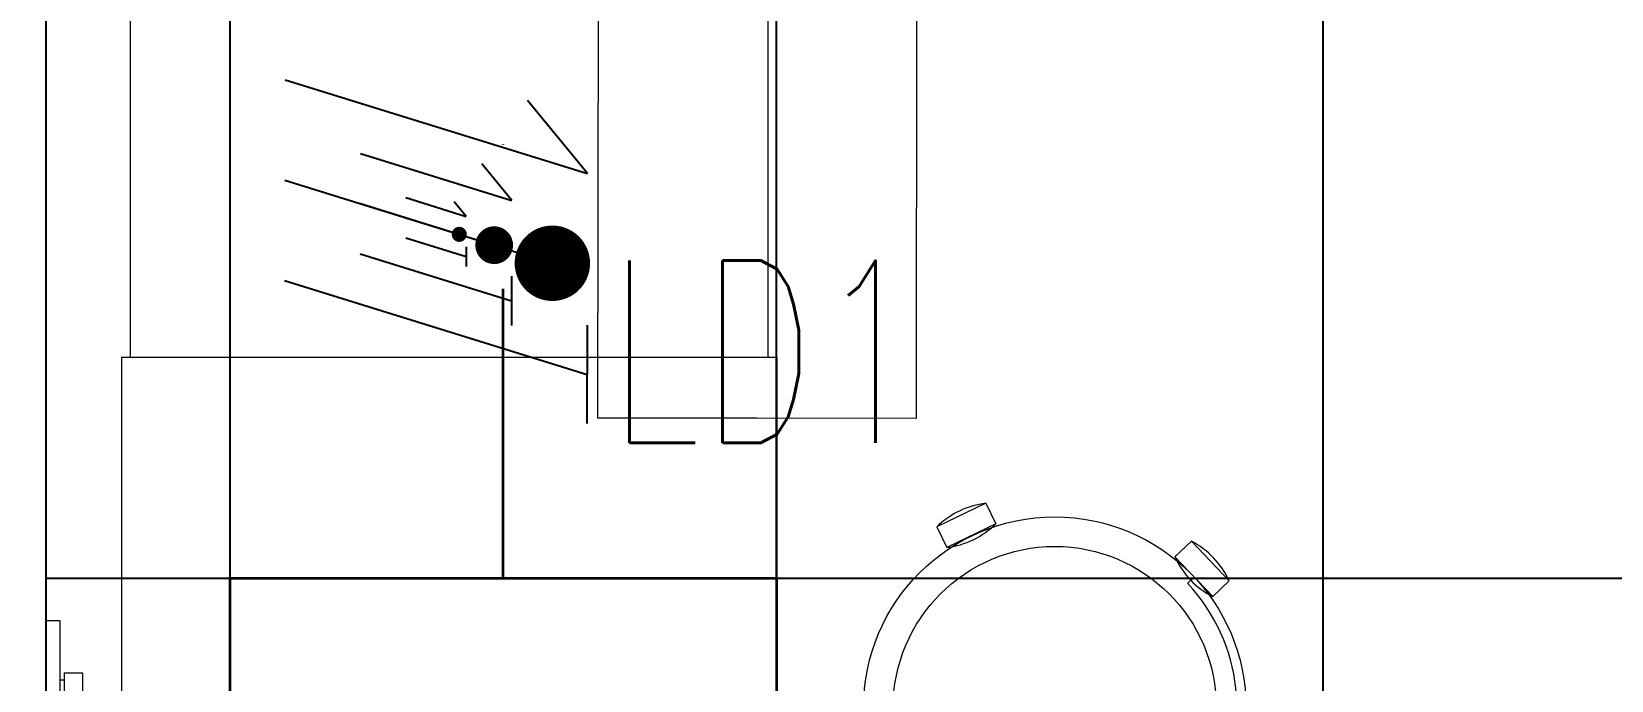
# Model space of a CAD drawing. Header units: inches. Extents: x -12418 to 183584, y -29325 to 19878.
# Drawn here: x 14182 to 15917, y -6012 to -5300 of the extents above; entities that cross this region are included whole.
import ezdxf
from ezdxf.enums import TextEntityAlignment as Align

# ---------------------------------------------------------------- set-up
doc = ezdxf.new("R2010")
doc.units = ezdxf.units.IN
doc.header["$LTSCALE"] = 25
doc.header["$MEASUREMENT"] = 0
doc.linetypes.add('00-Ground Floor$0$HIDDEN', pattern=[9.525, 6.35, -3.175])
doc.linetypes.add('DASHDOT', pattern=[25.4, 12.7, -6.35, 0, -6.35])
doc.layers.get('0').update_dxf_attribs({"color": 8})
doc.layers.add('00-Ground Floor$0$False Ceiling', color=251, linetype='Continuous')
for name, color, linetype, lineweight in [('00-Ground Floor$0$LOADING', 253, 'Continuous', 5), ('00-Ground Floor$0$Walls', 251, 'Continuous', 5), ('E-LITE-CIRC-NUMB', 6, 'Continuous', 25), ('E-LITE-CLNG', 150, 'Continuous', 35), ('E-LITE-CLNG-CNDT', 6, 'DASHDOT', 35), ('E-LITE-CTRL', 6, 'Continuous', 25), ('E-LITE-IDEN', 6, 'Continuous', 25), ('E-POWR-WIRE', 6, 'Continuous', 25), ('E-POWR-WIRE @ 100', 6, 'Continuous', 25), ('E-POWR-WIRE @ 20', 6, 'Continuous', 25), ('E-POWR-WIRE @ 50', 6, 'Continuous', 25)]:
    doc.layers.add(name, color=color, linetype=linetype, lineweight=lineweight)
doc.styles.add('DC_Simplex', font='SIMPLEX.shx', dxfattribs={"width": 0.7})

# ---------------------------------------------------------------- blocks, each defined once
blk = doc.blocks.new('00-Ground Floor$0$HF10037B-P')
at = {"layer": '00-Ground Floor$0$LOADING'}
for p, q in [((0.2459, 0.134), (0.1859, 0.134)), ((0.1859, 0.134), (0.1859, 0.109)), ((0.2459, 0.134), (0.2459, 0.109)), ((0.2459, 0.109), (0.1859, 0.109)), ((0, 0), (-0.0142, -0.0583)), ((0, 0), (0.0243, -0.0059)), ((0.0243, -0.0059), (0.01, -0.0642)), ((0.4071, -0.0094), (0.431, -0.0018)), ((0.4071, -0.0094), (0.4255, -0.0665)), ((0.431, -0.0018), (0.4493, -0.0589)), ((0.4069, -0.0417), (0.4165, -0.0387)), ((-0.0142, -0.0583), (0.01, -0.0642)), ((0.4255, -0.0665), (0.4493, -0.0589)), ((0.0524, -0.2725), (0.0674, -0.2525)), ((0.0674, -0.2525), (0.1154, -0.2885)), ((0.3125, -0.2897), (0.362, -0.2558)), ((0.3761, -0.2764), (0.362, -0.2558)), ((0.0524, -0.2725), (0.1004, -0.3085)), ((0.3266, -0.3103), (0.3761, -0.2764)), ((0.3267, -0.268), (0.3323, -0.2763)), ((0.1004, -0.3085), (0.1154, -0.2885)), ((0.3266, -0.3103), (0.3125, -0.2897))]:
    blk.add_line(p, q, dxfattribs=at)
for radius in [0.21, 0.1775]:
    blk.add_circle((0.2161, -0.1014), radius, dxfattribs=at)
for centre, radius, start, end in [((0.2159, 0.0465), 0.0925, 71.0754, 108.9246), ((0.2159, 0.1965), 0.0925, 251.0754, 288.9246), ((0.0779, -0.0499), 0.0925, 147.3419, 185.1912), ((-0.0678, -0.0143), 0.0925, 327.3419, 5.1912), ((0.4996, -0.0113), 0.0925, 178.8412, 216.6904), ((0.3568, -0.057), 0.0925, 358.8412, 36.6904), ((0.2161, -0.1014), 0.2, 303.6037, 17.3657), ((0.0389, -0.3404), 0.0925, 34.1875, 72.0368), ((0.3867, -0.3449), 0.0925, 105.5121, 143.3614), ((0.1289, -0.2205), 0.0925, 214.1875, 252.0368), ((0.3019, -0.2212), 0.0925, 285.5121, 323.3614)]:
    blk.add_arc(centre, radius, start, end, dxfattribs=at)
blk = doc.blocks.new('00-Ground Floor$0$HF13902-P')
at = {"color": 8, "linetype": '00-Ground Floor$0$HIDDEN'}
for p, q in [((-0.35, -0.6824), (-0.35, -1.1124)), ((0.35, -0.6824), (0.35, -1.1124))]:
    blk.add_line(p, q, dxfattribs=at)
at = {"linetype": 'Continuous'}
for points in [[(0.36, -0.5224), (0.36, -0.5224), (0.36, -0.5224), (0.36, -0.5224), (0.36, -0.5224), (0.36, -0.5224), (0.36, -0.5224), (0.36, -0.5224), (0.36, -0.5224), (0.36, -0.5224), (0.36, -0.5224), (0.36, -0.5224), (0.36, -0.5224), (0.36, -0.5224), (0.36, -0.5224), (0.36, -0.5224), (0.36, -0.5224), (0.36, -0.5224), (0.36, -0.5224), (0.36, -0.5224), (0.36, -0.5224), (0.36, -0.5224), (0.36, -0.5224), (0.36, -0.5224), (0.36, -0.5224), (0.36, -0.5224), (0.36, -0.5224), (0.36, -0.5224), (0.36, -0.5224), (0.36, -0.5224), (0.36, -0.5224), (0.36, -0.5224), (0.36, -0.5224), (0.36, -0.5224), (0.36, -0.5224), (0.36, -0.5224), (0.36, -0.5224), (0.36, -0.5224), (0.36, -0.5224), (0.36, -0.5224), (0.36, -0.5224), (0.36, -0.5224), (0.36, -0.5224), (0.36, -0.5224), (0.36, -0.5224), (0.36, -0.5224), (0.36, -0.5224), (0.36, -0.5224), (0.36, -0.5224), (0.36, -0.5224), (0.36, -0.5224), (0.36, -0.5224), (0.36, -0.5224), (0.36, -0.5224), (0.36, -0.5224), (0.36, -0.5224), (0.36, -0.5224), (0.36, -0.5224), (0.36, -0.5224), (0.36, -0.5224), (0.36, -0.5224), (0.36, -0.5224), (0.36, -0.5224), (0.36, -0.5224), (0.36, -0.5224), (0.36, -0.5224), (0.36, -0.5224), (0.36, -0.5224), (0.36, -0.5224), (0.36, -0.5224), (0.36, -0.5224), (0.36, -0.5224), (0.36, -0.5224), (0.36, -0.5224), (0.36, -0.5224), (0.36, -0.5224), (0.36, -0.5224), (0.36, -0.5224), (0.36, -0.5224), (0.36, -0.5224), (0.36, -0.5224), (0.36, -0.5224), (0.36, -0.5224), (0.36, -0.5224), (0.36, -0.5224), (0.36, -0.5224), (0.36, -0.5224), (0.36, -0.5224), (0.36, -0.5224), (0.36, -0.5224), (0.36, -0.5224), (0.36, -0.5224), (0.36, -0.5224), (0.36, -0.5224), (0.36, -0.5224), (0.36, -0.5224), (0.36, -0.5224), (0.36, -0.5224), (0.36, -0.5224), (0.36, -0.5224), (0.36, -0.5224), (0.36, -0.5224), (0.36, -0.5224), (0.36, -0.5224), (0.36, -0.5224), (0.36, -0.5224), (0.36, -0.5224), (0.36, -0.5224), (0.36, -0.5224), (0.36, -0.5224), (0.36, -0.5224), (0.36, -0.5224), (0.36, -0.5224), (0.36, -0.5224), (0.36, -0.5224), (0.36, -0.5224), (0.36, -0.5224), (0.36, -0.5224), (0.36, -0.5224), (0.36, -0.5224), (0.36, -0.5224), (0.36, -0.5224), (0.36, -0.5224), (0.36, -0.5224), (0.36, -0.5224), (0.36, -0.5224), (0.36, -0.5224), (0.36, -0.5224), (0.36, -0.5224), (0.36, -0.5224), (0.36, -0.5224), (0.36, -0.5224), (0.36, -0.5224), (0.36, -0.5224), (0.36, -0.5224), (0.36, -0.5224), (0.36, -0.5224), (0.36, -0.5224), (0.36, -0.5224), (0.36, -0.5224), (0.36, -0.5224), (0.36, -0.5224), (0.36, -0.5224), (0.36, -0.5224), (0.36, -0.5224), (0.36, -0.5224), (0.36, -0.5224), (0.36, -0.5224), (0.36, -0.5224), (0.36, -0.5224), (0.36, -0.5224), (0.36, -0.5224), (0.36, -0.5224), (0.36, -0.5224), (0.36, -0.5224), (0.36, -0.5224), (0.36, -0.5224), (0.36, -0.5224), (0.36, -0.5224), (0.36, -0.5224), (0.36, -0.5224), (0.36, -0.5224), (0.36, -0.5224), (0.36, -0.5224), (0.36, -0.5224), (0.36, -0.5224), (0.36, -0.5224), (0.36, -0.5224), (0.36, -0.5224), (0.36, -0.5224), (0.36, -0.5224), (0.36, -0.5224), (0.36, -0.5224), (0.36, -0.5224), (0.36, -0.5224), (0.36, -0.5224), (0.36, -0.5224), (0.36, -0.5224), (0.36, -0.5224), (0.36, -0.5224), (0.36, -0.5224), (0.36, -0.5224), (0.36, -0.5224), (0.36, -0.5224), (0.36, -0.5224), (0.36, -0.5224), (0.36, -0.5224), (0.36, -0.5224), (0.36, -0.5224), (0.36, -0.5224), (0.36, -0.5224), (0.36, -0.5224), (0.36, -0.5224), (0.36, -0.5224), (0.36, -0.5224), (0.36, -0.5224), (0.36, -0.5224), (0.36, -0.5224), (0.36, -0.5224), (0.36, -0.5224), (0.36, -0.5224), (0.36, -0.5224), (0.36, -0.5224), (0.36, -0.5224), (0.36, -0.5224), (0.36, -0.5224), (0.36, -0.5224), (0.36, -0.5224), (0.36, -0.5224), (0.36, -0.5224), (0.36, -0.5224), (0.36, -0.5224), (0.36, -0.5224), (0.36, -0.5224), (0.36, -0.5224), (0.36, -0.5224), (0.36, -0.5224), (0.36, -0.5224), (0.36, -0.5224)], [(0.36, -0.5224), (0.36, -0.5224), (0.36, -0.5224), (0.36, -0.5224), (0.36, -0.5224), (0.36, -0.5224), (0.36, -0.5224), (0.36, -0.5224), (0.36, -0.5224), (0.36, -0.5224), (0.36, -0.5224), (0.36, -0.5224), (0.36, -0.5224), (0.36, -0.5224), (0.36, -0.5224), (0.36, -0.5224), (0.36, -0.5224), (0.36, -0.5224), (0.36, -0.5224), (0.36, -0.5224), (0.36, -0.5224), (0.36, -0.5224), (0.36, -0.5224), (0.36, -0.5224), (0.36, -0.5224), (0.36, -0.5224), (0.36, -0.5224), (0.36, -0.5224), (0.36, -0.5224), (0.36, -0.5224), (0.36, -0.5224), (0.36, -0.5224), (0.36, -0.5224), (0.36, -0.5224), (0.36, -0.5224), (0.36, -0.5224), (0.36, -0.5224), (0.36, -0.5224), (0.36, -0.5224), (0.36, -0.5224), (0.36, -0.5224), (0.36, -0.5224), (0.36, -0.5224), (0.36, -0.5224), (0.36, -0.5224), (0.36, -0.5224), (0.36, -0.5224), (0.36, -0.5224), (0.36, -0.5224), (0.36, -0.5224), (0.36, -0.5224), (0.36, -0.5224), (0.36, -0.5224), (0.36, -0.5224), (0.36, -0.5224), (0.36, -0.5224), (0.36, -0.5224), (0.36, -0.5224), (0.36, -0.5224), (0.36, -0.5224), (0.36, -0.5224), (0.36, -0.5224), (0.36, -0.5224), (0.36, -0.5224), (0.36, -0.5224), (0.36, -0.5224), (0.36, -0.5224), (0.36, -0.5224), (0.36, -0.5224), (0.36, -0.5224), (0.36, -0.5224), (0.36, -0.5224), (0.36, -0.5224), (0.36, -0.5224), (0.36, -0.5224), (0.36, -0.5224), (0.36, -0.5224), (0.36, -0.5224), (0.36, -0.5224), (0.36, -0.5224), (0.36, -0.5224), (0.36, -0.5224), (0.36, -0.5224), (0.36, -0.5224), (0.36, -0.5224), (0.36, -0.5224), (0.36, -0.5224), (0.36, -0.5224), (0.36, -0.5224), (0.36, -0.5224), (0.36, -0.5224), (0.36, -0.5224), (0.36, -0.5224), (0.36, -0.5224), (0.36, -0.5224), (0.36, -0.5224), (0.36, -0.5224), (0.36, -0.5224), (0.36, -0.5224), (0.36, -0.5224), (0.36, -0.5224), (0.36, -0.5224), (0.36, -0.5224), (0.36, -0.5224), (0.36, -0.5224), (0.36, -0.5224), (0.36, -0.5224), (0.36, -0.5224), (0.36, -0.5224), (0.36, -0.5224), (0.36, -0.5224), (0.36, -0.5224), (0.36, -0.5224), (0.36, -0.5224), (0.36, -0.5224), (0.36, -0.5224), (0.36, -0.5224), (0.36, -0.5224), (0.36, -0.5224), (0.36, -0.5224), (0.36, -0.5224), (0.36, -0.5224), (0.36, -0.5224), (0.36, -0.5224), (0.36, -0.5224), (0.36, -0.5224), (0.36, -0.5224), (0.36, -0.5224), (0.36, -0.5224), (0.36, -0.5224), (0.36, -0.5224), (0.36, -0.5224), (0.36, -0.5224), (0.36, -0.5224), (0.36, -0.5224), (0.36, -0.5224), (0.36, -0.5224), (0.36, -0.5224), (0.36, -0.5224), (0.36, -0.5224), (0.36, -0.5224), (0.36, -0.5224), (0.36, -0.5224), (0.36, -0.5224), (0.36, -0.5224), (0.36, -0.5224), (0.36, -0.5224), (0.36, -0.5224), (0.36, -0.5224), (0.36, -0.5224), (0.36, -0.5224), (0.36, -0.5224), (0.36, -0.5224), (0.36, -0.5224), (0.36, -0.5224), (0.36, -0.5224), (0.36, -0.5224), (0.36, -0.5224), (0.36, -0.5224), (0.36, -0.5224), (0.36, -0.5224), (0.36, -0.5224), (0.36, -0.5224), (0.36, -0.5224), (0.36, -0.5224), (0.36, -0.5224), (0.36, -0.5224), (0.36, -0.5224), (0.36, -0.5224), (0.36, -0.5224), (0.36, -0.5224), (0.36, -0.5224), (0.36, -0.5224), (0.36, -0.5224), (0.36, -0.5224), (0.36, -0.5224), (0.36, -0.5224), (0.36, -0.5224), (0.36, -0.5224), (0.36, -0.5224), (0.36, -0.5224), (0.36, -0.5224), (0.36, -0.5224), (0.36, -0.5224), (0.36, -0.5224), (0.36, -0.5224), (0.36, -0.5224), (0.36, -0.5224), (0.36, -0.5224), (0.36, -0.5224), (0.36, -0.5224), (0.36, -0.5224), (0.36, -0.5224), (0.36, -0.5224), (0.36, -0.5224), (0.36, -0.5224), (0.36, -0.5224), (0.36, -0.5224), (0.36, -0.5224), (0.36, -0.5224), (0.36, -0.5224), (0.36, -0.5224), (0.36, -0.5224), (0.36, -0.5224), (0.36, -0.5224), (0.36, -0.5224), (0.36, -0.5224), (0.36, -0.5224), (0.36, -0.5224), (0.36, -0.5224), (0.36, -0.5224), (0.36, -0.5224), (0.36, -0.5224), (0.36, -0.5224)], [(0.36, -0.5224), (0.36, -0.5224), (0.36, -0.5224), (0.36, -0.5224), (0.36, -0.5224), (0.36, -0.5224), (0.36, -0.5224), (0.36, -0.5224), (0.36, -0.5224), (0.36, -0.5224), (0.36, -0.5224), (0.36, -0.5224), (0.36, -0.5224), (0.36, -0.5224), (0.36, -0.5224), (0.36, -0.5224), (0.36, -0.5224), (0.36, -0.5224), (0.36, -0.5224), (0.36, -0.5224), (0.36, -0.5224), (0.36, -0.5224), (0.36, -0.5224), (0.36, -0.5224), (0.36, -0.5224), (0.36, -0.5224), (0.36, -0.5224), (0.36, -0.5224), (0.36, -0.5224), (0.36, -0.5224), (0.36, -0.5224), (0.36, -0.5224), (0.36, -0.5224), (0.36, -0.5224), (0.36, -0.5224), (0.36, -0.5224), (0.36, -0.5224), (0.36, -0.5224), (0.36, -0.5224), (0.36, -0.5224), (0.36, -0.5224), (0.36, -0.5224), (0.36, -0.5224), (0.36, -0.5224), (0.36, -0.5224), (0.36, -0.5224), (0.36, -0.5224), (0.36, -0.5224), (0.36, -0.5224), (0.36, -0.5224), (0.36, -0.5224), (0.36, -0.5224), (0.36, -0.5224), (0.36, -0.5224), (0.36, -0.5224), (0.36, -0.5224), (0.36, -0.5224), (0.36, -0.5224), (0.36, -0.5224), (0.36, -0.5224), (0.36, -0.5224), (0.36, -0.5224), (0.36, -0.5224), (0.36, -0.5224), (0.36, -0.5224), (0.36, -0.5224), (0.36, -0.5224), (0.36, -0.5224), (0.36, -0.5224), (0.36, -0.5224), (0.36, -0.5224), (0.36, -0.5224), (0.36, -0.5224), (0.36, -0.5224), (0.36, -0.5224), (0.36, -0.5224), (0.36, -0.5224), (0.36, -0.5224), (0.36, -0.5224), (0.36, -0.5224), (0.36, -0.5224), (0.36, -0.5224), (0.36, -0.5224), (0.36, -0.5224), (0.36, -0.5224), (0.36, -0.5224), (0.36, -0.5224), (0.36, -0.5224), (0.36, -0.5224), (0.36, -0.5224), (0.36, -0.5224), (0.36, -0.5224), (0.36, -0.5224), (0.36, -0.5224), (0.36, -0.5224), (0.36, -0.5224), (0.36, -0.5224), (0.36, -0.5224), (0.36, -0.5224), (0.36, -0.5224), (0.36, -0.5224), (0.36, -0.5224), (0.36, -0.5224), (0.36, -0.5224), (0.36, -0.5224), (0.36, -0.5224), (0.36, -0.5224), (0.36, -0.5224), (0.36, -0.5224), (0.36, -0.5224), (0.36, -0.5224), (0.36, -0.5224), (0.36, -0.5224), (0.36, -0.5224), (0.36, -0.5224), (0.36, -0.5224), (0.36, -0.5224), (0.36, -0.5224), (0.36, -0.5224), (0.36, -0.5224), (0.36, -0.5224), (0.36, -0.5224), (0.36, -0.5224), (0.36, -0.5224), (0.36, -0.5224), (0.36, -0.5224), (0.36, -0.5224), (0.36, -0.5224), (0.36, -0.5224), (0.36, -0.5224), (0.36, -0.5224), (0.36, -0.5224), (0.36, -0.5224), (0.36, -0.5224), (0.36, -0.5224), (0.36, -0.5224), (0.36, -0.5224), (0.36, -0.5224), (0.36, -0.5224), (0.36, -0.5224), (0.36, -0.5224), (0.36, -0.5224), (0.36, -0.5224), (0.36, -0.5224), (0.36, -0.5224), (0.36, -0.5224), (0.36, -0.5224), (0.36, -0.5224), (0.36, -0.5224), (0.36, -0.5224), (0.36, -0.5224), (0.36, -0.5224), (0.36, -0.5224), (0.36, -0.5224), (0.36, -0.5224), (0.36, -0.5224), (0.36, -0.5224), (0.36, -0.5224), (0.36, -0.5224), (0.36, -0.5224), (0.36, -0.5224), (0.36, -0.5224), (0.36, -0.5224), (0.36, -0.5224), (0.36, -0.5224), (0.36, -0.5224), (0.36, -0.5224), (0.36, -0.5224), (0.36, -0.5224), (0.36, -0.5224), (0.36, -0.5224), (0.36, -0.5224), (0.36, -0.5224), (0.36, -0.5224), (0.36, -0.5224), (0.36, -0.5224), (0.36, -0.5224), (0.36, -0.5224), (0.36, -0.5224), (0.36, -0.5224), (0.36, -0.5224), (0.36, -0.5224), (0.36, -0.5224), (0.36, -0.5224), (0.36, -0.5224), (0.36, -0.5224), (0.36, -0.5224), (0.36, -0.5224), (0.36, -0.5224), (0.36, -0.5224), (0.36, -0.5224), (0.36, -0.5224), (0.36, -0.5224), (0.36, -0.5224), (0.36, -0.5224), (0.36, -0.5224), (0.36, -0.5224), (0.36, -0.5224), (0.36, -0.5224), (0.36, -0.5224), (0.36, -0.5224), (0.36, -0.5224), (0.36, -0.5224), (0.36, -0.5224), (0.36, -0.5224), (0.36, -0.5224), (0.36, -0.5224), (0.36, -0.5224), (0.36, -0.5224), (0.36, -0.5224), (0.36, -0.5224), (0.36, -0.5224), (0.36, -0.5224), (0.36, -0.5224), (0.36, -0.5224), (0.36, -0.5224), (0.36, -0.5224), (0.36, -0.5224), (0.36, -0.5224), (0.36, -0.5224), (0.36, -0.5224), (0.36, -0.5224), (0.36, -0.5224), (0.36, -0.5224), (0.36, -0.5224), (0.36, -0.5224), (0.36, -0.5224), (0.36, -0.5224), (0.36, -0.5224), (0.36, -0.5224), (0.36, -0.5224), (0.36, -0.5224), (0.36, -0.5224), (0.36, -0.5224), (0.36, -0.5224), (0.36, -0.5224), (0.36, -0.5224), (0.36, -0.5224), (0.36, -0.5224), (0.36, -0.5224), (0.36, -0.5224), (0.36, -0.5224), (0.36, -0.5224), (0.36, -0.5224), (0.36, -0.5224), (0.36, -0.5224), (0.36, -0.5224), (0.36, -0.5224), (0.36, -0.5224), (0.36, -0.5224), (0.36, -0.5224), (0.36, -0.5224), (0.36, -0.5224), (0.36, -0.5224), (0.36, -0.5224), (0.36, -0.5224), (0.36, -0.5224), (0.36, -0.5224), (0.36, -0.5224), (0.36, -0.5224), (0.36, -0.5224), (0.36, -0.5224), (0.36, -0.5224), (0.36, -0.5224), (0.36, -0.5224), (0.36, -0.5224), (0.36, -0.5224), (0.36, -0.5224), (0.36, -0.5224), (0.36, -0.5224), (0.36, -0.5224), (0.36, -0.5224), (0.36, -0.5224), (0.36, -0.5224), (0.36, -0.5224), (0.36, -0.5224), (0.36, -0.5224)]]:
    blk.add_lwpolyline(points, close=True, dxfattribs=at)
for points in [[(0.36, -0.5224), (0.36, -0.5224), (0.36, -0.5224), (0.36, -0.5224), (0.36, -0.5224), (0.36, -0.5224), (0.36, -0.5224), (0.36, -0.5224)], [(0.36, -0.5224), (0.36, -0.5224), (0.36, -0.5224), (0.36, -0.5224), (0.36, -0.5224), (0.36, -0.5224), (0.36, -0.5224), (0.36, -0.5224), (0.36, -0.5224), (0.36, -0.5224), (0.36, -0.5224), (0.36, -0.5224), (0.36, -0.5224), (0.36, -0.5224), (0.36, -0.5224), (0.36, -0.5224), (0.36, -0.5224), (0.36, -0.5224), (0.36, -0.5224), (0.36, -0.5224), (0.36, -0.5224), (0.36, -0.5224), (0.36, -0.5224), (0.36, -0.5224), (0.36, -0.5224), (0.36, -0.5224), (0.36, -0.5224), (0.36, -0.5224), (0.36, -0.5224), (0.36, -0.5224), (0.36, -0.5224), (0.36, -0.5224), (0.36, -0.5224), (0.36, -0.5224), (0.36, -0.5224), (0.36, -0.5224), (0.36, -0.5224), (0.36, -0.5224), (0.36, -0.5224), (0.36, -0.5224), (0.36, -0.5224), (0.36, -0.5224), (0.36, -0.5224), (0.36, -0.5224), (0.36, -0.5224), (0.36, -0.5224), (0.36, -0.5224), (0.36, -0.5224), (0.36, -0.5224), (0.36, -0.5224), (0.36, -0.5224), (0.36, -0.5224), (0.36, -0.5224), (0.36, -0.5224), (0.36, -0.5224), (0.36, -0.5224), (0.36, -0.5224), (0.36, -0.5224), (0.36, -0.5224), (0.36, -0.5224), (0.36, -0.5224), (0.36, -0.5224), (0.36, -0.5224), (0.36, -0.5224), (0.36, -0.5224), (0.36, -0.5224), (0.36, -0.5224), (0.36, -0.5224), (0.36, -0.5224), (0.36, -0.5224), (0.36, -0.5224), (0.36, -0.5224), (0.36, -0.5224), (0.36, -0.5224), (0.36, -0.5224), (0.36, -0.5224), (0.36, -0.5224), (0.36, -0.5224), (0.36, -0.5224), (0.36, -0.5224), (0.36, -0.5224), (0.36, -0.5224), (0.36, -0.5224), (0.36, -0.5224), (0.36, -0.5224), (0.36, -0.5224), (0.36, -0.5224), (0.36, -0.5224), (0.36, -0.5224), (0.36, -0.5224), (0.36, -0.5224), (0.36, -0.5224), (0.36, -0.5224), (0.36, -0.5224), (0.36, -0.5224), (0.36, -0.5224), (0.36, -0.5224), (0.36, -0.5224), (0.36, -0.5224), (0.36, -0.5224), (0.36, -0.5224), (0.36, -0.5224), (0.36, -0.5224), (0.36, -0.5224), (0.36, -0.5224), (0.36, -0.5224), (0.36, -0.5224), (0.36, -0.5224), (0.36, -0.5224), (0.36, -0.5224), (0.36, -0.5224)], [(0.36, -0.5224), (0.36, -0.5224), (0.36, -0.5224), (0.36, -0.5224), (0.36, -0.5224), (0.36, -0.5224), (0.36, -0.5224), (0.36, -0.5224), (0.36, -0.5224), (0.36, -0.5224), (0.36, -0.5224), (0.36, -0.5224), (0.36, -0.5224), (0.36, -0.5224), (0.36, -0.5224), (0.36, -0.5224), (0.36, -0.5224)], [(0.36, -0.5224), (0.36, -0.5224), (0.36, -0.5224), (0.36, -0.5224), (0.36, -0.5224), (0.36, -0.5224), (0.36, -0.5224)], [(0.36, -0.5224), (0.36, -0.5224), (0.36, -0.5224), (0.36, -0.5224), (0.36, -0.5224), (0.36, -0.5224), (0.36, -0.5224), (0.36, -0.5224), (0.36, -0.5224), (0.36, -0.5224), (0.36, -0.5224), (0.36, -0.5224)], [(0.36, -0.5224), (0.36, -0.5224), (0.36, -0.5224), (0.36, -0.5224), (0.36, -0.5224), (0.36, -0.5224), (0.36, -0.5224), (0.36, -0.5224), (0.36, -0.5224), (0.36, -0.5224), (0.36, -0.5224), (0.36, -0.5224), (0.36, -0.5224), (0.36, -0.5224), (0.36, -0.5224), (0.36, -0.5224), (0.36, -0.5224), (0.36, -0.5224), (0.36, -0.5224), (0.36, -0.5224), (0.36, -0.5224), (0.36, -0.5224), (0.36, -0.5224), (0.36, -0.5224), (0.36, -0.5224), (0.36, -0.5224), (0.36, -0.5224), (0.36, -0.5224), (0.36, -0.5224), (0.36, -0.5224), (0.36, -0.5224), (0.36, -0.5224), (0.36, -0.5224), (0.36, -0.5224), (0.36, -0.5224), (0.36, -0.5224), (0.36, -0.5224), (0.36, -0.5224), (0.36, -0.5224), (0.36, -0.5224), (0.36, -0.5224), (0.36, -0.5224), (0.36, -0.5224), (0.36, -0.5224), (0.36, -0.5224), (0.36, -0.5224), (0.36, -0.5224), (0.36, -0.5224), (0.36, -0.5224), (0.36, -0.5224), (0.36, -0.5224), (0.36, -0.5224), (0.36, -0.5224), (0.36, -0.5224), (0.36, -0.5224), (0.36, -0.5224), (0.36, -0.5224), (0.36, -0.5224), (0.36, -0.5224), (0.36, -0.5224), (0.36, -0.5224), (0.36, -0.5224), (0.36, -0.5224), (0.36, -0.5224), (0.36, -0.5224), (0.36, -0.5224), (0.36, -0.5224), (0.36, -0.5224), (0.36, -0.5224), (0.36, -0.5224), (0.36, -0.5224), (0.36, -0.5224), (0.36, -0.5224), (0.36, -0.5224), (0.36, -0.5224), (0.36, -0.5224), (0.36, -0.5224), (0.36, -0.5224), (0.36, -0.5224), (0.36, -0.5224), (0.36, -0.5224), (0.36, -0.5224), (0.36, -0.5224), (0.36, -0.5224), (0.36, -0.5224), (0.36, -0.5224), (0.36, -0.5224), (0.36, -0.5224), (0.36, -0.5224)], [(0.36, -0.5224), (0.36, -0.5224), (0.36, -0.5224), (0.36, -0.5224), (0.36, -0.5224), (0.36, -0.5224), (0.36, -0.5224), (0.36, -0.5224), (0.36, -0.5224), (0.36, -0.5224)], [(0.36, -0.5224), (0.36, -0.5224), (0.36, -0.5224), (0.36, -0.5224), (0.36, -0.5224), (0.36, -0.5224), (0.36, -0.5224), (0.36, -0.5224), (0.36, -0.5224), (0.36, -0.5224)], [(0.36, -0.5224), (0.36, -0.5224), (0.36, -0.5224), (0.36, -0.5224), (0.36, -0.5224), (0.36, -0.5224), (0.36, -0.5224), (0.36, -0.5224), (0.36, -0.5224), (0.36, -0.5224), (0.36, -0.5224), (0.36, -0.5224), (0.36, -0.5224), (0.36, -0.5224), (0.36, -0.5224)], [(0.36, -0.5224), (0.36, -0.5224), (0.36, -0.5224), (0.36, -0.5224), (0.36, -0.5224), (0.36, -0.5224), (0.36, -0.5224), (0.36, -0.5224), (0.36, -0.5224), (0.36, -0.5224)], [(0.36, -0.5224), (0.36, -0.5224), (0.36, -0.5224), (0.36, -0.5224), (0.36, -0.5224), (0.36, -0.5224), (0.36, -0.5224)], [(0.36, -0.5224), (0.36, -0.5224), (0.36, -0.5224), (0.36, -0.5224), (0.36, -0.5224), (0.36, -0.5224), (0.36, -0.5224), (0.36, -0.5224), (0.36, -0.5224), (0.36, -0.5224)], [(0.36, -0.5224), (0.36, -0.5224), (0.36, -0.5224), (0.36, -0.5224), (0.36, -0.5224), (0.36, -0.5224), (0.36, -0.5224), (0.36, -0.5224), (0.36, -0.5224), (0.36, -0.5224), (0.36, -0.5224), (0.36, -0.5224), (0.36, -0.5224), (0.36, -0.5224), (0.36, -0.5224), (0.36, -0.5224), (0.36, -0.5224), (0.36, -0.5224)], [(0.36, -0.5224), (0.36, -0.5224), (0.36, -0.5224), (0.36, -0.5224), (0.36, -0.5224), (0.36, -0.5224), (0.36, -0.5224), (0.36, -0.5224), (0.36, -0.5224)]]:
    blk.add_lwpolyline(points, dxfattribs=at)
blk.add_circle((0.36, -0.5224), 0.000000101)
at = {"layer": '00-Ground Floor$0$LOADING'}
for p, q in [((-0.36, 0.3161), (-0.36, -0.6824)), ((0.36, -0.6824), (0.36, 0.3161)), ((0.36, -0.6824), (-0.36, -0.6824))]:
    blk.add_line(p, q, dxfattribs=at)
blk = doc.blocks.new('00-Ground Floor$0$HF11772-P')
at = {"layer": '00-Ground Floor$0$LOADING'}
for p, q in [((0.6, 0.35), (0, 0.35)), ((0, 0.175), (0, 0.35)), ((0.6, 0.175), (0.6, 0.35)), ((0, 0.175), (0, 0)), ((0.6, 0), (0.6, 0.175)), ((0, 0), (0.6, 0))]:
    blk.add_line(p, q, dxfattribs=at)
blk = doc.blocks.new('00-Ground Floor$0$ME19011A-P')
for p, q in [((-0.425, 0), (0.425, 0)), ((-0.425, 0), (-0.425, -0.015)), ((0.425, 0), (0.425, -0.015)), ((-0.425, -0.015), (0.425, -0.015)), ((-0.36, -0.015), (-0.36, -0.0198)), ((-0.24, -0.015), (-0.24, -0.0198)), ((-0.15, -0.015), (-0.15, -0.04)), ((0, -0.015), (0, -0.04)), ((0.1, -0.015), (0.1, -0.045)), ((0.2, -0.045), (0.2, -0.015)), ((0.2818, -0.015), (0.2484, -0.015)), ((0.2484, -0.0243), (0.2484, -0.015)), ((0.2818, -0.0243), (0.2818, -0.015)), ((0.3211, -0.015), (0.2877, -0.015)), ((0.2877, -0.015), (0.2877, -0.0531)), ((0.3211, -0.0531), (0.3211, -0.015)), ((0.3623, -0.015), (0.3289, -0.015)), ((0.3289, -0.015), (0.3289, -0.0531)), ((0.3623, -0.0531), (0.3623, -0.015)), ((0.3682, -0.0243), (0.3682, -0.015)), ((0.3682, -0.015), (0.4016, -0.015)), ((0.4016, -0.0243), (0.4016, -0.015)), ((-0.3675, -0.0198), (-0.2325, -0.0198)), ((-0.3675, -0.0198), (-0.3675, -0.0399)), ((-0.2325, -0.0198), (-0.2325, -0.0399)), ((-0.15, -0.025), (0, -0.025)), ((-0.0402, -0.0312), (-0.0496, -0.0337)), ((-0.0376, -0.0409), (-0.0402, -0.0312)), ((0.2818, -0.0243), (0.2484, -0.0243)), ((0.3211, -0.0243), (0.2877, -0.0243)), ((0.3623, -0.0243), (0.3289, -0.0243)), ((0.3682, -0.0243), (0.4016, -0.0243)), ((-0.3675, -0.0399), (-0.2325, -0.0399)), ((-0.15, -0.04), (-0.1187, -0.04)), ((-0.0887, -0.04), (-0.0637, -0.04)), ((-0.0606, -0.0371), (-0.0787, -0.0432)), ((-0.0787, -0.0432), (-0.077, -0.0497)), ((-0.0582, -0.046), (-0.077, -0.0497)), ((-0.047, -0.0434), (-0.0376, -0.0409)), ((-0.0379, -0.04), (0, -0.04)), ((0.1, -0.035), (0.2, -0.035)), ((0.1, -0.045), (0.2, -0.045)), ((0.2877, -0.0531), (0.3211, -0.0531)), ((0.3289, -0.0531), (0.3623, -0.0531))]:
    blk.add_line(p, q)
at = {"color": 8, "const_width": 0.000601}
for points in [[(0.3044, -0.0531, -0.184574), (0.2977, -0.0636, -1.44364), (0.2961, -0.0581, -0.837915), (0.2969, -0.0664, -0.30536), (0.2839, -0.062, -1.584726), (0.2894, -0.0609, -0.253153), (0.2827, -0.0684, -0.874198), (0.2775, -0.0585, -0.915253), (0.2791, -0.0658, -0.223821), (0.2683, -0.0644, -1.703343), (0.272, -0.0597, -0.588962), (0.2621, -0.068, -0.717795), (0.2625, -0.0581, -0.983104), (0.2645, -0.0644, -0.326362), (0.2534, -0.0609, -0.758716), (0.2609, -0.0514, -0.906186), (0.2593, -0.0565, -0.189488), (0.2526, -0.0522, -0.7948), (0.2613, -0.0423, -1.223996), (0.2574, -0.047, -0.072149), (0.2534, -0.0403, -0.645886), (0.2609, -0.0324, -1.366917), (0.2574, -0.0371, -0.078415), (0.2542, -0.0308, -0.723006), (0.2613, -0.0256, -1.105484), (0.2582, -0.0292, -0.221197), (0.2566, -0.0243, -0.221197)], [(0.3456, -0.0531, 0.184574), (0.3523, -0.0636, 1.44364), (0.3539, -0.0581, 0.837915), (0.3531, -0.0664, 0.30536), (0.3661, -0.062, 1.584726), (0.3606, -0.0609, 0.253153), (0.3673, -0.0684, 0.874198), (0.3725, -0.0585, 0.915253), (0.3709, -0.0658, 0.223821), (0.3817, -0.0644, 1.703343), (0.378, -0.0597, 0.588962), (0.3879, -0.068, 0.717795), (0.3875, -0.0581, 0.983104), (0.3855, -0.0644, 0.326362), (0.3966, -0.0609, 0.758716), (0.3891, -0.0514, 0.906186), (0.3907, -0.0565, 0.189488), (0.3974, -0.0522, 0.7948), (0.3887, -0.0423, 1.223996), (0.3926, -0.047, 0.072149), (0.3966, -0.0403, 0.645886), (0.3891, -0.0324, 1.366917), (0.3926, -0.0371, 0.078415), (0.3958, -0.0308, 0.723006), (0.3887, -0.0256, 1.105484), (0.3918, -0.0292, 0.221197), (0.3934, -0.0243, 0.221197)]]:
    blk.add_lwpolyline(points, format="xyb", dxfattribs=at)
blk.add_lwpolyline([(-0.1187, -0.0482), (-0.0887, -0.0482), (-0.0887, -0.0382), (-0.1187, -0.0382)], close=True)
blk.add_circle((-0.0537, -0.04), 0.0075)
for centre, radius, start, end in [((-0.1037, -0.04), 0.01, 10.4593, 169.5407), ((-0.1037, -0.04), 0.0075, 14.0075, 165.9925), ((-0.0537, -0.04), 0.01, 45, 180)]:
    blk.add_arc(centre, radius, start, end)
blk = doc.blocks.new('00-Ground Floor$0$M.44.57.64')
at = {"layer": '00-Ground Floor$0$LOADING', "xscale": 1000.000000000002, "yscale": 1000.000000000002, "zscale": 1000.000000000002, "rotation": 225.9999036123427}
blk.add_blockref('00-Ground Floor$0$ME19011A-P', (-80806.9, 16720.7), dxfattribs=at)
blk = doc.blocks.new('00-Ground Floor$0$A$Ce9e1c4c3')
at = {"layer": '00-Ground Floor$0$False Ceiling', "color": 254}
blk.add_line((-85802.1, -7167.4, 0), (-85802.1, -4167.4, 0), dxfattribs=at)
at = {"layer": '00-Ground Floor$0$False Ceiling', "color": 254, "linetype": 'Continuous'}
for p, q in [((-85600, -7167.4), (-85600, -4167.4)), ((-85000, -7167.4), (-85000, -4167.4)), ((-84400, -7167.4), (-84400, -4167.4)), ((-85802.1, -5900), (-82302.3, -5900))]:
    blk.add_line(p, q, dxfattribs=at)
blk = doc.blocks.new('00-Ground Floor')
at = {"layer": '00-Ground Floor$0$Walls'}
blk.add_line((14197.9, -4167.4, 0), (14197.9, -7167.4, 0), dxfattribs=at)
at = {"layer": '00-Ground Floor$0$False Ceiling', "color": 254}
blk.add_blockref('00-Ground Floor$0$A$Ce9e1c4c3', (100000, 0), dxfattribs=at)
at = {"layer": '00-Ground Floor$0$LOADING', "extrusion": (3.71389e-28, 3.9656e-29, -1), "xscale": -999.9999999999989, "yscale": 999.9999999999989, "zscale": -999.9999999999989, "rotation": 90.05559336176249}
blk.add_blockref('00-Ground Floor$0$HF11772-P', (-14804.1, -5123.9, 0), dxfattribs=at)
at = {"layer": '00-Ground Floor$0$LOADING', "xscale": 1000, "yscale": 1000, "zscale": 1000, "rotation": 180}
blk.add_blockref('00-Ground Floor$0$HF13902-P', (14640.7, -6339.8, 0), dxfattribs=at)
at = {"layer": '00-Ground Floor$0$LOADING', "extrusion": (2.75759e-10, 1.16581e-09, -1), "xscale": -999.9999999999997, "yscale": 999.9999999999998, "zscale": 999.9999999999998, "rotation": 334.2186874640738}
blk.add_blockref('00-Ground Floor$0$HF10037B-P', (-15066.8, -6045.3, 0), dxfattribs=at)
at = {"layer": '00-Ground Floor$0$LOADING', "xscale": -1, "rotation": 315.9999036123427}
blk.add_blockref('00-Ground Floor$0$M.44.57.64', (-55544.8, 37734, 0), dxfattribs=at)
blk = doc.blocks.new('*U14')
blk.add_lwpolyline([(-300, 300), (-300, -300), (300, -300), (300, 300)], close=True)
blk.add_circle((0, 0), 45)
at = {"layer": 'E-LITE-CIRC-NUMB', "style": 'DC_Simplex', "width": 0.7, "flags": 8}
blk.add_attdef('CIRCUIT', text='', height=200, rotation=0, dxfattribs=at).set_placement((-473.9, 300), align=Align.RIGHT)
at = {"layer": 'E-LITE-CTRL', "style": 'DC_Simplex', "width": 0.7, "flags": 8}
blk.add_attdef('CONTROL', (1118.9, -935), '', height=200, rotation=360, dxfattribs=at)
at = {"layer": 'E-LITE-IDEN', "style": 'DC_Simplex', "width": 0.7, "flags": 8}
blk.add_attdef('TYPE', (-114.6, 448.6), '', height=200, rotation=360, dxfattribs=at)
blk = doc.blocks.new('*U82')
for p, q in [((-1.658, 1.617), (1.663, 0.587)), ((1.663, 0.587), (1.004, 1.389)), ((-1.66, 0.515), (1.66, -0.515)), ((-1.663, -0.587), (1.658, -1.617)), ((1.659, -1.078), (1.657, -2.157))]:
    blk.add_line(p, q)
at = {"const_width": 0.414}
blk.add_lwpolyline([(1.278, -0.19, 1), (1.277, -0.604, 1)], format="xyb", close=True, dxfattribs=at)
blk = doc.blocks.new('*U1324')
at = {"layer": 'E-POWR-WIRE @ 100', "xscale": 100, "yscale": 100, "zscale": 100}
blk.add_blockref('*U82', (14626.1, -5514.6), dxfattribs=at)
at = {"layer": 'E-POWR-WIRE @ 20', "xscale": 20, "yscale": 20, "zscale": 20}
blk.add_blockref('*U82', (14626.1, -5514.6), dxfattribs=at)
at = {"layer": 'E-POWR-WIRE @ 50', "xscale": 50, "yscale": 50, "zscale": 50}
blk.add_blockref('*U82', (14626.1, -5514.6), dxfattribs=at)

msp = doc.modelspace()

# ---------------------------------------------------------------- linework, layer by layer
at = {"layer": 'E-LITE-CLNG-CNDT'}
msp.add_lwpolyline([(14700, -5900), (14700, -5300)], dxfattribs=at)

# ---------------------------------------------------------------- block references
at = {"layer": 'E-LITE-CLNG'}
ref = msp.add_blockref('*U14', (14700, -6200), dxfattribs=dict(at, xscale=-1))
ref.add_attrib('TYPE', 'LD1', (14814.6, -5751.4), dxfattribs={"layer": 'E-LITE-IDEN', "height": 200, "rotation": 0, "style": 'DC_Simplex', "width": 0.7, "flags": 8})
at = {"layer": 'E-LITE-CLNG-CNDT', "color": 1}
msp.add_blockref('00-Ground Floor', (0, 0), dxfattribs=at)
at = {"layer": 'E-POWR-WIRE'}
msp.add_blockref('*U1324', (0, 0), dxfattribs=at)

doc.saveas('drawing.dxf')
